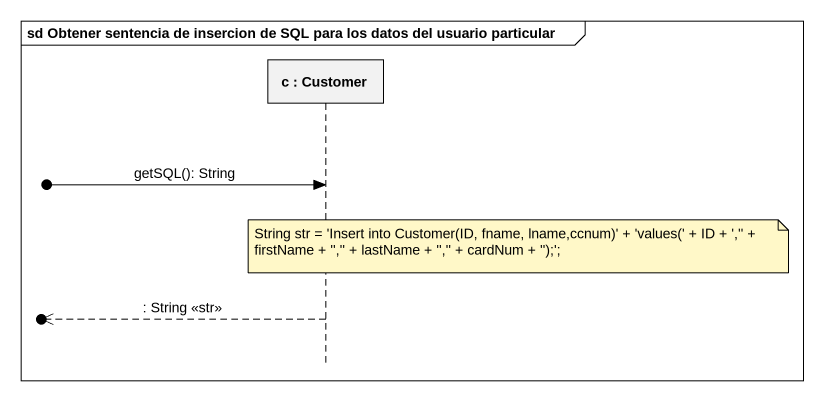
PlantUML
@startuml
mainframe sd Obtener sentencia de insercion de SQL para los datos del usuario particular
hide footbox
participant "c : Customer" as c

[o-> c : getSQL(): String
note over c : String str = 'Insert into Customer(ID, fname, lname,ccnum)' + 'values(' + ID + ','' + firstName + '','' + lastName + '','' + cardNum + '');';
[o<<-- c : : String <<str>>
@enduml
